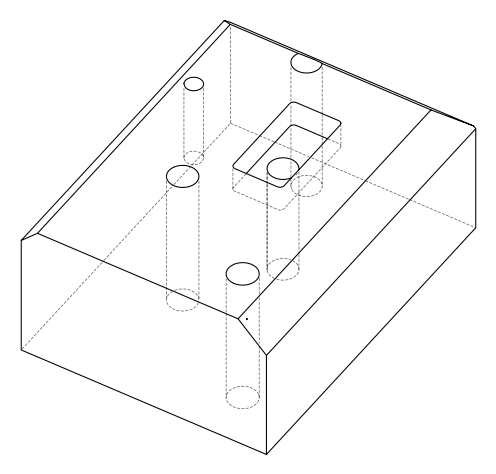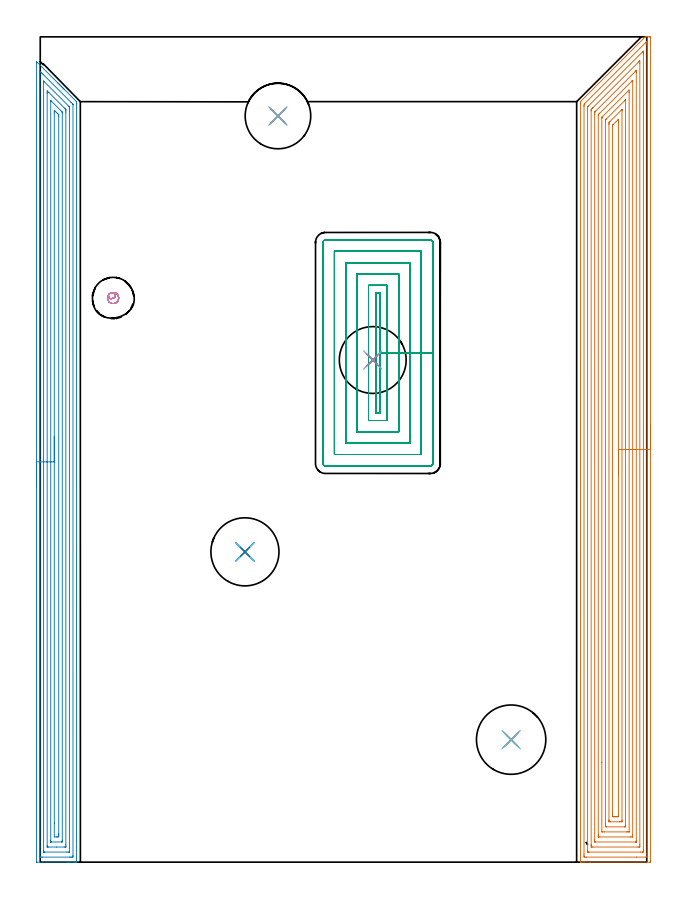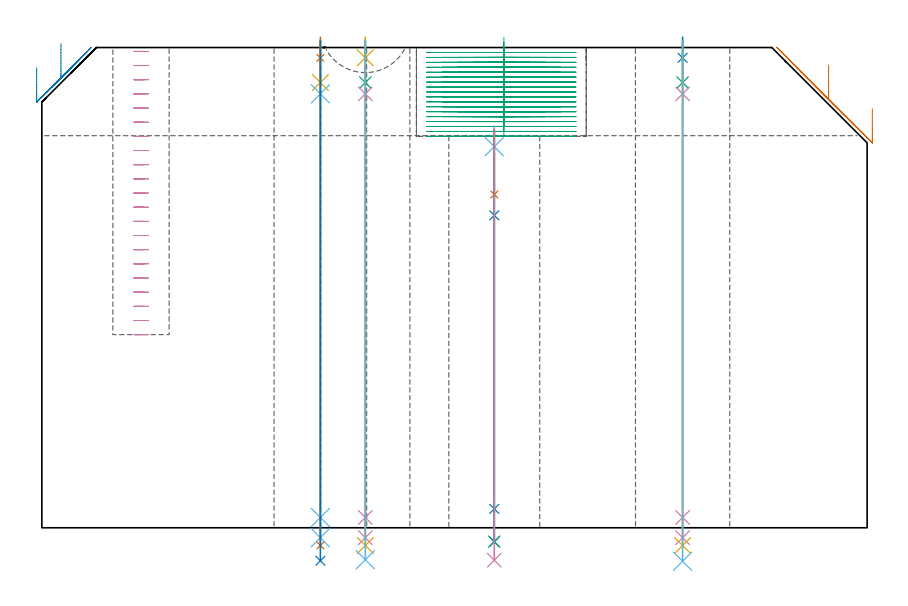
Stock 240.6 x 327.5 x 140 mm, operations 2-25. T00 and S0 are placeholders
(PLAN: 25 operations, 19 tool changes, 108.3 min)
(1 AREA_MILL | FG_CHAMFER_SURFACE | UGT0205_001 | 17.57 min | 78832 mm3)
(2 AREA_MILL_1 | FG_CHAMFER_SURFACE_1 | UGT0205_001 | 25.73 min | 120778 mm3)
(3 AREA_MILL_2 | FG_CHAMFER_SURFACE_2 | UGT0205_001 | 15.16 min | 38828 mm3)
(4 MILL_RECTANGULAR_POCKET | POCKET_RECTANGULAR_STRAIGHT | NXT0201_008 | Follow Part, ap 1.5, ae 75% | 40.51 min | 122211 mm3)
(5 MILL_BLIND_HOLE_FROM_SOLID_MATERIAL | STEP1POCKET | NXT0201_011 | Spiral | 1.85 min | 17675 mm3)
(6 SPOT_DRILL | STEP1HOLE | NXT0321_9005460120000 | 0.05 min | 192 mm3)
(7 SPOT_DRILL_1 | STEP1HOLE_1 | NXT0321_9005460120000 | 0.05 min | 174 mm3)
(8 SPOT_DRILL_2 | STEP1HOLE_2 | NXT0321_9005460120000 | 0.05 min | 184 mm3)
(9 SPOT_DRILL_3 | STEP1HOLE_3 | NXT0321_9005460120000 | 0.05 min | 190 mm3)
(10 DRILL_BLIND_HOLE_INTO_CENTER | STEP1HOLE | NXT0301_039 | 0.05 min | 252 mm3)
(11 GUN_DRILL_THROUGH_HOLE | STEP1HOLE | UGT0307_002 | 0.63 min | 3664 mm3)
(12 SPADE_DRILL_TO_ENLARGE_THROUGH_HOLE | STEP1HOLE | UGT0306_007 | 0.59 min | 25781 mm3)
(13 DRILL_TO_ENLARGE_THROUGH_HOLE | STEP1HOLE | UGT0301_387 | 0.61 min | 44033 mm3)
(14 DRILL_BLIND_HOLE_INTO_CENTER_1 | STEP1HOLE_1 | NXT0301_084 | 0.08 min | 1387 mm3)
(15 GUN_DRILL_THROUGH_HOLE_1 | STEP1HOLE_1 | UGT0307_008 | 0.57 min | 9338 mm3)
(16 DRILL_TO_ENLARGE_THROUGH_HOLE_1 | STEP1HOLE_1 | NXT0301_104 | 0.49 min | 6615 mm3)
(17 DRILL_TO_ENLARGE_THROUGH_HOLE_2 | STEP1HOLE_1 | UGT0301_388 | 0.51 min | 45372 mm3)
(18 DRILL_BLIND_HOLE_INTO_CENTER_2 | STEP1HOLE_2 | NXT0301_039 | 0.05 min | 264 mm3)
(19 GUN_DRILL_THROUGH_HOLE_2 | STEP1HOLE_2 | UGT0307_002 | 0.63 min | 3652 mm3)
(20 SPADE_DRILL_TO_ENLARGE_THROUGH_HOLE_1 | STEP1HOLE_2 | UGT0306_007 | 0.59 min | 25801 mm3)
(21 DRILL_TO_ENLARGE_THROUGH_HOLE_3 | STEP1HOLE_2 | UGT0301_389 | 0.61 min | 50210 mm3)
(22 DRILL_BLIND_HOLE_INTO_CENTER_3 | STEP1HOLE_3 | NXT0301_039 | 0.05 min | 253 mm3)
(23 GUN_DRILL_THROUGH_HOLE_3 | STEP1HOLE_3 | UGT0307_002 | 0.63 min | 3664 mm3)
(24 SPADE_DRILL_TO_ENLARGE_THROUGH_HOLE_2 | STEP1HOLE_3 | UGT0306_007 | 0.59 min | 25793 mm3)
(25 DRILL_TO_ENLARGE_THROUGH_HOLE_4 | STEP1HOLE_3 | UGT0301_390 | 0.61 min | 53215 mm3)
(TOOL UGT0205_001 | Chamfer Mill 20 x 3 x 45 deg. | D20 FL50 Z2)
(TOOL NXT0201_008 | ENDMILL 6mm [2P460-0600-NA 1630] | D6 FL26 Z6)
(TOOL NXT0201_011 | ENDMILL 12mm [2P460-1200-NA 1630] | D12 FL38 Z6)
(TOOL NXT0321_9005460120000 | NC Spot Drill, 142deg, 12mm, Carbide, Uncoated | D12 PA142 FL30 Z2)
(TOOL NXT0301_039 | Carbide Drill 6.8mm [860.1-0680-034A1-MM 2214] | D6.8 PA140 FL53 Z2)
(TOOL UGT0307_002 | Gun Drill 6 mm | D6 PA130 FL24 Z1)
(TOOL UGT0306_007 | Spade Drill 16.5mm | D16.5 PA132 FL10 Z2)
(TOOL UGT0301_387 | Twist Drill 26 mm | D26 PA118 FL165 Z2)
(TOOL NXT0301_084 | Carbide Drill 11.3mm [860.1-1130-034A1-MM 2214] | D11.3 PA140 FL55 Z2)
(TOOL UGT0307_008 | Gun Drill 11 mm | D11 PA130 FL24 Z1)
(TOOL NXT0301_104 | Carbide Drill 14mm [860.1-1400-112A1-MM 2214] | D14 PA140 FL123 Z2)
(TOOL UGT0301_388 | Twist Drill 26.5 mm | D26.5 PA118 FL165 Z2)
(TOOL UGT0301_389 | Twist Drill 27 mm | D27 PA118 FL165 Z2)
(TOOL UGT0301_390 | Twist Drill 27.5 mm | D27.5 PA118 FL165 Z2)
(OP 2 AREA_MILL_1)
G17 G21 G94 G90
T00 M6
G54
G17 G0 G90 X242.1 Y173.7 S1061 M3
G43 Z150. H0
Z122.2
G94 G1 Y173.662 Z121.328 F250.
Y173.548 Z120.463
Y173.359 Z119.612
Y173.097 Z118.78
Y172.763 Z117.974
Y172.36 Z117.2
Y171.891 Z116.464
Y171.36 Z115.772
Y170.771 Z115.129
Y170.128 Z114.539
Y169.436 Z114.008
Y168.7 Z113.54
Y167.926 Z113.137
Y167.12 Z112.803
Y166.288 Z112.541
Y165.436 Z112.352
Y164.572 Z112.238
Y163.7 Z112.2
Y0.621
X242.096 Y0.288 Z112.202
X242.092 Y0.01 Z112.206
X241.81 Y0. Z112.487
X218.147 Z136.148
X215.75 Z138.545
X214.738 Z139.562
X214.343 Y0.008 Z139.948
X214.303 Y0.01 Z139.988
X214.3 Y0.174 Z140.
Y300.865
X214.305 Y301.683 Z139.994
X214.307 Y301.703 Z139.992
X214.359 Y301.758 Z139.94
X214.416 Y301.817 Z139.881
X239.846 Y327.247 Z114.452
X239.888 Y327.289 Z114.409
X239.998 Y327.39 Z114.294
X240.105 Y327.398 Z114.188
X240.553 Y327.4 Z113.747
X240.845 Z113.455
X241.539 Z112.756
X241.886 Z112.411
X242.091 Y327.398 Z112.205
X242.096 Y327.225 Z112.204
X242.1 Y326.944 Z112.2
Y163.7
X240.686 Z113.614
Y3.302
X240.685 Y2.408 Z113.615
X240.683 Y2.375 Z113.617
X240.65 Y2.01 Z113.65
X240.165 Y2.002 Z114.135
X236.499 Y2. Z117.801
X216.64 Z137.66
X216.155 Y2.002 Z138.145
X215.75 Y2.01 Z138.55
X215.717 Y2.408 Z138.583
X215.715 Y2.443 Z138.585
X215.714 Y3.302 Z138.586
X215.715 Y299.971 Z138.585
X215.716 Y300.006 Z138.584
X215.75 Y300.688 Z138.55
X215.834 Y300.78 Z138.466
X215.915 Y300.865 Z138.385
X240.041 Y324.992 Z114.259
X240.35 Y325.293 Z113.95
X240.45 Y325.388 Z113.85
X240.65 Y325.39 Z113.65
X240.683 Y324.992 Z113.617
X240.685 Y324.956 Z113.615
X240.686 Y324.098 Z113.614
Y163.7
X239.272 Z115.028
X239.271 Y5.089 Z115.029
X239.269 Y4.689 Z115.031
X239.265 Y4.196 Z115.035
X239.254 Y4.01 Z115.046
X239.063 Y4.003 Z115.237
X238.871 Y4.001 Z115.429
X238.177 Y4. Z116.123
X217.723 Z136.577
X217.529 Y4.002 Z136.771
X217.334 Y4.005 Z136.966
X217.205 Y4.01 Z137.095
X217.135 Y4.022 Z137.165
X217.133 Y4.062 Z137.167
X217.131 Y4.196 Z137.169
X217.129 Y4.597 Z137.171
Y299.078
X217.131 Y299.477 Z137.169
X217.135 Y299.601 Z137.165
X217.138 Y299.626 Z137.162
X217.153 Y299.646 Z137.147
X217.194 Y299.691 Z137.106
X217.47 Y299.971 Z136.83
X238.916 Y321.417 Z115.384
X239.06 Y321.556 Z115.24
X239.263 Y321.751 Z115.037
X239.269 Y321.417 Z115.031
X239.27 Y321.264 Z115.03
X239.271 Y321.015 Z115.029
X239.272 Y320.524 Z115.028
Y163.7
X237.857 Z116.443
Y6.876
X237.851 Y6.114 Z116.449
X237.849 Y6.01 Z116.451
X237.747 Y6.007 Z116.553
X237.529 Y6.003 Z116.771
X237.093 Y6. Z117.207
X219.29 Z135.01
X218.865 Y6.003 Z135.435
X218.653 Y6.007 Z135.647
X218.553 Y6.01 Z135.747
X218.55 Y6.082 Z135.75
X218.543 Y6.75 Z135.757
Y6.876
Y298.058
X218.545 Y298.184 Z135.755
X218.55 Y298.563 Z135.75
X218.727 Y298.767 Z135.573
X219.028 Y299.078 Z135.272
X219.167 Y299.218 Z135.133
X219.307 Y299.359 Z134.993
X237.442 Y317.492 Z116.858
X237.796 Y317.843 Z116.504
X237.81 Y317.85 Z116.49
X237.85 Y317.843 Z116.45
X237.857 Y316.949 Z116.443
Y163.7
X236.443 Z117.857
Y8.423
X236.441 Y8.182 Z117.859
X236.437 Y8.023 Z117.863
X236.435 Y8.008 Z117.865
X236.429 Y8.005 Z117.871
X236.41 Y8.002 Z117.89
X236.369 Y8.001 Z117.931
X236.204 Y8. Z118.096
X220.197 Y8.001 Z134.103
X219.965 Y8.003 Z134.335
X219.96 Y8.007 Z134.34
X219.959 Y8.009 Z134.341
X219.957 Y8.663 Z134.343
Y8.904
Y296.637
X219.96 Y297.29 Z134.34
X219.963 Y297.525 Z134.337
X219.967 Y297.557 Z134.333
X219.983 Y297.576 Z134.317
X220.029 Y297.627 Z134.271
X220.197 Y297.798 Z134.103
X220.389 Y297.991 Z133.911
X235.989 Y313.59 Z118.311
X236.204 Y313.802 Z118.096
X236.44 Y314.031 Z117.86
X236.441 Y314.03 Z117.859
X236.442 Y314.029 Z117.858
X236.443 Y313.375 Z117.857
Y313.134
Y163.7
X235.029 Z119.271
X235.028 Y10.738 Z119.272
X235.026 Y10.451 Z119.274
X235.022 Y10.148 Z119.278
X235.016 Y10.01 Z119.284
X234.87 Y10.004 Z119.43
X234.425 Y10.001 Z119.875
X233.984 Y10. Z120.316
X221.975 Y10.001 Z132.325
X221.531 Y10.004 Z132.769
X221.397 Y10.01 Z132.903
X221.378 Y10.022 Z132.922
X221.376 Y10.065 Z132.924
X221.373 Y10.162 Z132.927
X221.372 Y10.451 Z132.928
X221.371 Y11.058 Z132.929
X221.372 Y296.11 Z132.928
X221.373 Y296.397 Z132.927
X221.376 Y296.472 Z132.924
X221.378 Y296.507 Z132.922
X221.396 Y296.536 Z132.904
X221.491 Y296.637 Z132.809
X221.612 Y296.762 Z132.688
X221.975 Y297.127 Z132.325
X234.649 Y309.801 Z119.651
X234.78 Y309.928 Z119.52
X234.988 Y310.128 Z119.312
X235.022 Y310.142 Z119.278
X235.025 Y310.092 Z119.275
X235.028 Y309.801 Z119.272
X235.029 Y309.608 Z119.271
Y163.7
X233.615 Z120.685
X233.614 Y12.159 Z120.686
X233.612 Y12.079 Z120.688
X233.608 Y12.028 Z120.692
X233.604 Y12.009 Z120.696
X233.594 Y12.007 Z120.706
X233.536 Y12.004 Z120.764
X232.883 Y12. Z121.417
X232.646 Z121.654
X223.754 Z130.546
X223.099 Y12.002 Z131.201
X222.864 Y12.007 Z131.436
X222.793 Y12.01 Z131.507
X222.788 Y12.158 Z131.512
X222.786 Y12.238 Z131.514
X222.785 Y39.52 Z131.515
X222.786 Y295.096 Z131.514
X222.787 Y295.3 Z131.513
X222.79 Y295.401 Z131.51
X222.792 Y295.45 Z131.508
X222.808 Y295.503 Z131.492
X222.834 Y295.534 Z131.466
X222.864 Y295.566 Z131.436
X233.53 Y306.232 Z120.77
X233.536 Y306.237 Z120.764
X233.608 Y306.288 Z120.692
X233.611 Y306.226 Z120.689
X233.613 Y306.149 Z120.687
X233.615 Y305.333 Z120.685
Y305.253
Y163.7
X232.201 Z122.099
X232.2 Y14.919 Z122.1
X232.198 Y14.476 Z122.102
X232.194 Y14.025 Z122.106
X231.781 Y14.001 Z122.519
X231.757 Y14. Z122.543
X224.667 Z129.633
X224.643 Y14.001 Z129.657
X224.207 Y14.025 Z130.093
X224.202 Y14.468 Z130.098
X224.2 Y14.919 Z130.1
Y15.364
Y293.716
X224.201 Y294.16 Z130.099
X224.204 Y294.385 Z130.096
X224.206 Y294.437 Z130.094
X224.24 Y294.481 Z130.06
X224.359 Y294.61 Z129.941
X224.5 Y294.753 Z129.8
X224.643 Y294.896 Z129.657
X231.757 Y302.01 Z122.543
X232.079 Y302.329 Z122.221
X232.166 Y302.411 Z122.134
X232.189 Y302.431 Z122.111
X232.194 Y302.403 Z122.106
X232.199 Y302.351 Z122.101
X232.2 Y302.315 Z122.1
Y302.206
X232.201 Y163.7 Z122.099
X230.786 Z123.514
Y16.706
X230.783 Y16.3 Z123.517
X230.779 Y16.098 Z123.521
X230.775 Y16.01 Z123.525
X230.676 Y16.005 Z123.624
X229.979 Y16.001 Z124.321
X229.792 Y16. Z124.508
X226.234 Y16.001 Z128.066
X225.68 Y16.01 Z128.62
X225.62 Y16.014 Z128.68
X225.618 Y16.093 Z128.682
X225.616 Y16.27 Z128.684
X225.614 Y16.624 Z128.686
Y16.706
Y292.74
X225.615 Y292.823 Z128.685
X225.621 Y293.228 Z128.679
X225.628 Y293.42 Z128.672
X225.725 Y293.522 Z128.575
X225.914 Y293.716 Z128.386
X230.501 Y298.305 Z123.799
X230.626 Y298.427 Z123.674
X230.754 Y298.55 Z123.546
X230.776 Y298.569 Z123.524
X230.779 Y298.488 Z123.521
X230.785 Y298.267 Z123.515
X230.786 Y298.184 Z123.514
Y298.077
Y163.7
X229.372 Z124.928
Y18.209
X229.369 Y18.114 Z124.931
X229.365 Y18.04 Z124.935
X229.36 Y18.01 Z124.94
X229.334 Y18.008 Z124.966
X229.089 Y18.003 Z125.211
X228.69 Y18. Z125.61
X228.2 Z126.1
X227.801 Y18.001 Z126.499
X227.311 Y18.006 Z126.989
X227.148 Y18.01 Z127.152
X227.035 Y18.028 Z127.265
X227.032 Y18.209 Z127.268
X227.029 Y18.493 Z127.271
X227.028 Y18.777 Z127.272
Y19.386
Y291.929
X227.029 Y292.212 Z127.271
X227.032 Y292.308 Z127.268
X227.035 Y292.378 Z127.265
X227.07 Y292.415 Z127.23
X227.311 Y292.664 Z126.989
X229.256 Y294.61 Z125.044
X229.303 Y294.653 Z124.997
X229.364 Y294.706 Z124.936
X229.368 Y294.61 Z124.932
X229.371 Y294.531 Z124.929
X229.372 Y294.326 Z124.928
Y293.716
Y163.7
Y162.828 Z124.966
Y161.963 Z125.08
Y161.112 Z125.269
Y160.28 Z125.531
Y159.474 Z125.865
Y158.7 Z126.268
Y157.964 Z126.736
Y157.272 Z127.267
Y156.629 Z127.857
Y156.04 Z128.5
Y155.508 Z129.192
Y155.04 Z129.928
Y154.637 Z130.702
Y154.303 Z131.508
Y154.041 Z132.34
Y153.852 Z133.191
Y153.738 Z134.056
Y153.7 Z134.928
G0 Z150.
M5
M2
(OP 3 AREA_MILL_2)
G17 G21 G94 G90
T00 M6
G54
G17 G0 G90 X-1.5 Y148.8 S1061 M3
G43 Z150. H0
Z134.1
G94 G1 Y148.838 Z133.228 F250.
Y148.952 Z132.364
Y149.141 Z131.512
Y149.403 Z130.68
Y149.737 Z129.874
Y150.14 Z129.1
Y150.608 Z128.364
Y151.14 Z127.672
Y151.729 Z127.029
Y152.372 Z126.44
Y153.064 Z125.908
Y153.8 Z125.44
Y154.574 Z125.037
Y155.38 Z124.703
Y156.212 Z124.441
Y157.063 Z124.252
Y157.928 Z124.138
Y158.8 Z124.1
Y317.275
X-1.499 Y317.573 Z124.101
X-1.497 Y317.581 Z124.102
X-1.493 Y317.587 Z124.107
X-1.486 Y317.583 Z124.114
X-1.473 Y317.573 Z124.126
X-1.448 Y317.548 Z124.152
X-1.045 Y317.146 Z124.552
X6.957 Y309.143 Z132.557
X7.166 Y308.935 Z132.764
X7.332 Y308.771 Z132.926
X7.493 Y308.608 Z133.09
X7.613 Y308.488 Z133.211
X7.773 Y308.33 Z133.368
X7.928 Y308.173 Z133.525
X8.06 Y308.041 Z133.658
X8.213 Y307.889 Z133.809
X8.363 Y307.738 Z133.96
X8.507 Y307.594 Z134.105
X8.654 Y307.448 Z134.25
X8.798 Y307.303 Z134.395
X8.954 Y307.147 Z134.552
X9.095 Y307.007 Z134.691
X9.233 Y306.868 Z134.83
X9.401 Y306.7 Z134.998
X9.536 Y306.566 Z135.132
X9.668 Y306.433 Z135.266
X14.315 Y301.785 Z139.914
X14.387 Y301.708 Z139.985
X14.394 Y301.696 Z139.992
X14.4 Y300.892 Z140.
Y0.175
X14.397 Y0.007 Z139.988
X14.395 Y0.006 Z139.985
X14.042 Y0. Z139.642
X13.756 Z139.355
X13.063 Z138.658
X11.835 Z137.432
X11.299 Z136.894
X10.685 Z136.281
X-1.313 Y0.001 Z124.284
X-1.492 Y0.01 Z124.106
X-1.499 Y0.189 Z124.099
X-1.5 Y45.11 Z124.1
Y158.8
X-0.086 Z125.514
X-0.085 Y313.324 Z125.515
X-0.084 Y313.403 Z125.516
X-0.079 Y313.692 Z125.521
X0.015 Y313.623 Z125.615
X0.244 Y313.403 Z125.844
X0.719 Y312.931 Z126.319
X1.141 Y312.509 Z126.741
X12.181 Y301.469 Z137.781
X12.756 Y300.892 Z138.356
X12.951 Y300.688 Z138.551
X12.979 Y300.657 Z138.579
X12.981 Y300.636 Z138.581
X12.984 Y300.586 Z138.584
X12.985 Y300.484 Z138.585
Y2.488
X12.984 Y2.41 Z138.584
X12.979 Y2.012 Z138.579
X12.582 Y2.003 Z138.182
X12.181 Y2.001 Z137.781
X11.704 Y2. Z137.304
X0.719 Y2.001 Z126.319
X0.238 Y2.003 Z125.838
X0.017 Y2.01 Z125.617
X-0.079 Y2.036 Z125.521
X-0.084 Y2.33 Z125.516
X-0.085 Y2.41 Z125.515
X-0.086 Y158.8 Z125.514
X1.328 Z126.928
X1.329 Y309.21 Z126.929
X1.332 Y309.828 Z126.932
X1.334 Y309.855 Z126.934
X1.369 Y309.828 Z126.969
X1.6 Y309.599 Z127.2
X11.299 Y299.901 Z136.899
X11.495 Y299.701 Z137.095
X11.543 Y299.65 Z137.143
X11.564 Y299.625 Z137.164
X11.566 Y299.563 Z137.166
X11.569 Y299.38 Z137.169
X11.571 Y299.104 Z137.171
Y298.829
Y4.197
X11.57 Y4.059 Z137.17
X11.568 Y4.026 Z137.168
X11.565 Y4.015 Z137.165
X11.557 Y4.01 Z137.157
X11.491 Y4.003 Z137.091
X11.299 Y4.001 Z136.899
X10.612 Y4. Z136.212
X1.795 Z127.395
X1.6 Y4.002 Z127.2
X1.406 Y4.006 Z127.006
X1.352 Y4.01 Z126.952
X1.335 Y4.016 Z126.935
X1.333 Y4.033 Z126.933
X1.33 Y4.105 Z126.93
X1.329 Y4.197 Z126.929
Y4.473
X1.328 Y158.8 Z126.928
X2.743 Z128.343
Y305.095
X2.745 Y305.36 Z128.345
X2.75 Y305.983 Z128.35
X3.364 Y305.387 Z128.964
X3.391 Y305.36 Z128.991
X9.647 Y299.104 Z135.247
X9.761 Y298.989 Z135.361
X9.997 Y298.747 Z135.597
X10.151 Y298.587 Z135.751
X10.153 Y298.553 Z135.753
X10.155 Y298.477 Z135.755
X10.157 Y298.211 Z135.757
Y297.581
Y6.878
X10.155 Y6.251 Z135.755
X10.152 Y6.039 Z135.752
X10.15 Y6.011 Z135.75
X10.131 Y6.008 Z135.731
X10.077 Y6.004 Z135.677
X9.969 Y6.001 Z135.569
X9.536 Y6. Z135.136
X6.45 Z132.05
X3.364 Z128.964
X2.929 Y6.001 Z128.529
X2.824 Y6.003 Z128.424
X2.772 Y6.007 Z128.372
X2.751 Y6.01 Z128.351
X2.75 Y6.024 Z128.35
X2.747 Y6.134 Z128.347
X2.743 Y6.613 Z128.343
Y158.8
X4.157 Z129.757
Y301.875
X4.159 Y301.965 Z129.759
X4.164 Y302.126 Z129.764
X4.246 Y302.05 Z129.846
X4.516 Y301.785 Z130.116
X8.091 Y298.211 Z133.691
X8.654 Y297.64 Z134.254
X8.729 Y297.561 Z134.329
X8.738 Y297.407 Z134.338
X8.742 Y297.317 Z134.342
X8.743 Y297.227 Z134.343
Y8.575
X8.742 Y8.485 Z134.342
X8.738 Y8.305 Z134.338
X8.729 Y8.01 Z134.329
X8.654 Y8.006 Z134.254
X8.428 Y8.001 Z134.028
X4.246 Y8. Z129.846
X4.202 Y8.002 Z129.802
X4.179 Y8.005 Z129.779
X4.171 Y8.008 Z129.771
X4.164 Y8.037 Z129.764
X4.159 Y8.395 Z129.759
X4.157 Y8.575 Z129.757
Y158.8
X5.571 Z131.171
Y297.317
X5.573 Y297.759 Z131.173
X5.577 Y298.211 Z131.177
X5.578 Y298.258 Z131.178
X5.635 Y298.211 Z131.235
X6.009 Y297.841 Z131.609
X6.535 Y297.317 Z132.135
X6.891 Y296.961 Z132.491
X7.157 Y296.692 Z132.757
X7.29 Y296.553 Z132.89
X7.32 Y296.52 Z132.92
X7.323 Y296.486 Z132.923
X7.326 Y296.423 Z132.926
X7.328 Y295.98 Z132.928
X7.329 Y11.346 Z132.929
X7.328 Y10.903 Z132.928
X7.325 Y10.453 Z132.925
X7.322 Y10.016 Z132.922
X6.891 Y10.008 Z132.491
X6.454 Y10.001 Z132.054
X5.572 Y10.002 Z131.172
X5.571 Y15.518 Z131.171
Y158.8
Y159.672 Z131.209
Y160.536 Z131.323
Y161.388 Z131.512
Y162.22 Z131.774
Y163.026 Z132.108
Y163.8 Z132.511
Y164.536 Z132.98
Y165.228 Z133.511
Y165.871 Z134.1
Y166.46 Z134.743
Y166.991 Z135.435
Y167.46 Z136.171
Y167.863 Z136.945
Y168.197 Z137.751
Y168.459 Z138.583
Y168.648 Z139.435
Y168.762 Z140.3
Y168.8 Z141.171
G0 Z150.
M5
M2
(OP 4 MILL_RECTANGULAR_POCKET)
G17 G21 G94 G90
T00 M6
G54
G17 G0 G90 X134.7 Y185.434 S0 M3
G43 Z150. H1
Z143.
G94 G1 Y202. Z138.561 F250.
Y225.8 F500.
X133.2
Y178.2
X134.7
Y202.
X137.7
Y228.8
X130.2
Y175.2
X137.7
Y202.
X142.2
Y233.3
X125.7
Y170.7
X142.2
Y202.
X146.7
Y237.8
X121.2
Y166.2
X146.7
Y202.
X151.2
Y242.3
X116.7
Y161.7
X151.2
Y202.
X155.7
Y245.9
G3 X154.8 Y246.8 R0.9
G1 X113.1
G3 X112.2 Y245.9 R0.9
G1 Y158.1
G3 X113.1 Y157.2 R0.9
G1 X154.8
G3 X155.7 Y158.1 R0.9
G1 Y202.
Y203.
G0 X134.7 Y185.434 Z141.561
G1 Y202. Z137.122 F250.
Y225.8 F500.
X133.2
Y178.2
X134.7
Y202.
X137.7
Y228.8
X130.2
Y175.2
X137.7
Y202.
X142.2
Y233.3
X125.7
Y170.7
X142.2
Y202.
X146.7
Y237.8
X121.2
Y166.2
X146.7
Y202.
X151.2
Y242.3
X116.7
Y161.7
X151.2
Y202.
X155.7
Y245.9
G3 X154.8 Y246.8 R0.9
G1 X113.1
G3 X112.2 Y245.9 R0.9
G1 Y158.1
G3 X113.1 Y157.2 R0.9
G1 X154.8
G3 X155.7 Y158.1 R0.9
G1 Y202.
Y203.
G0 X134.7 Y185.434 Z140.122
G1 Y202. Z135.683 F250.
Y225.8 F500.
X133.2
Y178.2
X134.7
Y202.
X137.7
Y228.8
X130.2
Y175.2
X137.7
Y202.
X142.2
Y233.3
X125.7
Y170.7
X142.2
Y202.
X146.7
Y237.8
X121.2
Y166.2
X146.7
Y202.
X151.2
Y242.3
X116.7
Y161.7
X151.2
Y202.
X155.7
Y245.9
G3 X154.8 Y246.8 R0.9
G1 X113.1
G3 X112.2 Y245.9 R0.9
G1 Y158.1
G3 X113.1 Y157.2 R0.9
G1 X154.8
G3 X155.7 Y158.1 R0.9
G1 Y202.
Y203.
G0 X134.7 Y185.434 Z138.683
G1 Y202. Z134.244 F250.
Y225.8 F500.
X133.2
Y178.2
X134.7
Y202.
X137.7
Y228.8
X130.2
Y175.2
X137.7
Y202.
X142.2
Y233.3
X125.7
Y170.7
X142.2
Y202.
X146.7
Y237.8
X121.2
Y166.2
X146.7
Y202.
X151.2
Y242.3
X116.7
Y161.7
X151.2
Y202.
X155.7
Y245.9
G3 X154.8 Y246.8 R0.9
G1 X113.1
G3 X112.2 Y245.9 R0.9
G1 Y158.1
G3 X113.1 Y157.2 R0.9
G1 X154.8
G3 X155.7 Y158.1 R0.9
G1 Y202.
Y203.
G0 X134.7 Y185.434 Z137.244
G1 Y202. Z132.805 F250.
Y225.8 F500.
X133.2
Y178.2
X134.7
Y202.
X137.7
Y228.8
X130.2
Y175.2
X137.7
Y202.
X142.2
Y233.3
X125.7
Y170.7
X142.2
Y202.
X146.7
Y237.8
X121.2
Y166.2
X146.7
Y202.
X151.2
Y242.3
X116.7
Y161.7
X151.2
Y202.
X155.7
Y245.9
G3 X154.8 Y246.8 R0.9
G1 X113.1
G3 X112.2 Y245.9 R0.9
G1 Y158.1
G3 X113.1 Y157.2 R0.9
G1 X154.8
G3 X155.7 Y158.1 R0.9
G1 Y202.
Y203.
G0 X134.7 Y185.434 Z135.805
G1 Y202. Z131.367 F250.
Y225.8 F500.
X133.2
Y178.2
X134.7
Y202.
X137.7
Y228.8
X130.2
Y175.2
X137.7
Y202.
X142.2
Y233.3
X125.7
Y170.7
X142.2
Y202.
X146.7
Y237.8
X121.2
Y166.2
X146.7
Y202.
X151.2
Y242.3
X116.7
Y161.7
X151.2
Y202.
X155.7
Y245.9
G3 X154.8 Y246.8 R0.9
G1 X113.1
G3 X112.2 Y245.9 R0.9
G1 Y158.1
G3 X113.1 Y157.2 R0.9
G1 X154.8
G3 X155.7 Y158.1 R0.9
G1 Y202.
Y203.
G0 X134.7 Y185.434 Z134.367
G1 Y202. Z129.928 F250.
Y225.8 F500.
X133.2
Y178.2
X134.7
Y202.
X137.7
Y228.8
X130.2
Y175.2
X137.7
Y202.
X142.2
Y233.3
X125.7
Y170.7
X142.2
Y202.
X146.7
Y237.8
X121.2
Y166.2
X146.7
Y202.
X151.2
Y242.3
X116.7
Y161.7
X151.2
Y202.
X155.7
Y245.9
G3 X154.8 Y246.8 R0.9
G1 X113.1
G3 X112.2 Y245.9 R0.9
G1 Y158.1
G3 X113.1 Y157.2 R0.9
G1 X154.8
G3 X155.7 Y158.1 R0.9
G1 Y202.
Y203.
G0 X134.7 Y185.434 Z132.928
G1 Y202. Z128.489 F250.
Y225.8 F500.
X133.2
Y178.2
X134.7
Y202.
X137.7
Y228.8
X130.2
Y175.2
X137.7
Y202.
X142.2
Y233.3
X125.7
Y170.7
X142.2
Y202.
X146.7
Y237.8
X121.2
Y166.2
X146.7
Y202.
X151.2
Y242.3
X116.7
Y161.7
X151.2
Y202.
X155.7
Y245.9
G3 X154.8 Y246.8 R0.9
G1 X113.1
G3 X112.2 Y245.9 R0.9
G1 Y158.1
G3 X113.1 Y157.2 R0.9
G1 X154.8
G3 X155.7 Y158.1 R0.9
G1 Y202.
Y203.
G0 X134.7 Y185.434 Z131.489
G1 Y202. Z127.05 F250.
Y225.8 F500.
X133.2
Y178.2
X134.7
Y202.
X137.7
Y228.8
X130.2
Y175.2
X137.7
Y202.
X142.2
Y233.3
X125.7
Y170.7
X142.2
Y202.
X146.7
Y237.8
X121.2
Y166.2
X146.7
Y202.
X151.2
Y242.3
X116.7
Y161.7
X151.2
Y202.
X155.7
Y245.9
G3 X154.8 Y246.8 R0.9
G1 X113.1
G3 X112.2 Y245.9 R0.9
G1 Y158.1
G3 X113.1 Y157.2 R0.9
G1 X154.8
G3 X155.7 Y158.1 R0.9
G1 Y202.
Y203.
G0 X134.7 Y185.434 Z130.05
G1 Y202. Z125.611 F250.
Y225.8 F500.
X133.2
Y178.2
X134.7
Y202.
X137.7
Y228.8
X130.2
Y175.2
X137.7
Y202.
X142.2
Y233.3
X125.7
Y170.7
X142.2
Y202.
X146.7
Y237.8
X121.2
Y166.2
X146.7
Y202.
X151.2
Y242.3
X116.7
Y161.7
X151.2
Y202.
X155.7
Y245.9
G3 X154.8 Y246.8 R0.9
G1 X113.1
G3 X112.2 Y245.9 R0.9
G1 Y158.1
G3 X113.1 Y157.2 R0.9
G1 X154.8
G3 X155.7 Y158.1 R0.9
G1 Y202.
Y203.
G0 X134.7 Y185.434 Z128.611
G1 Y202. Z124.172 F250.
Y225.8 F500.
X133.2
Y178.2
X134.7
Y202.
X137.7
Y228.8
X130.2
Y175.2
X137.7
Y202.
X142.2
Y233.3
X125.7
Y170.7
X142.2
Y202.
X146.7
Y237.8
X121.2
Y166.2
X146.7
Y202.
X151.2
Y242.3
X116.7
Y161.7
X151.2
Y202.
X155.7
Y245.9
G3 X154.8 Y246.8 R0.9
G1 X113.1
G3 X112.2 Y245.9 R0.9
G1 Y158.1
G3 X113.1 Y157.2 R0.9
G1 X154.8
G3 X155.7 Y158.1 R0.9
G1 Y202.
Y203.
G0 X134.7 Y185.434 Z127.172
G1 Y202. Z122.733 F250.
Y225.8 F500.
X133.2
Y178.2
X134.7
Y202.
X137.7
Y228.8
X130.2
Y175.2
X137.7
Y202.
X142.2
Y233.3
X125.7
Y170.7
X142.2
Y202.
X146.7
Y237.8
X121.2
Y166.2
X146.7
Y202.
X151.2
Y242.3
X116.7
Y161.7
X151.2
Y202.
X155.7
Y245.9
G3 X154.8 Y246.8 R0.9
G1 X113.1
G3 X112.2 Y245.9 R0.9
G1 Y158.1
G3 X113.1 Y157.2 R0.9
G1 X154.8
G3 X155.7 Y158.1 R0.9
G1 Y202.
Y203.
G0 X134.7 Y185.434 Z125.733
G1 Y202. Z121.294 F250.
Y225.8 F500.
X133.2
Y178.2
X134.7
Y202.
X137.7
Y228.8
X130.2
Y175.2
X137.7
Y202.
X142.2
Y233.3
X125.7
Y170.7
X142.2
Y202.
X146.7
Y237.8
X121.2
Y166.2
X146.7
Y202.
X151.2
Y242.3
X116.7
Y161.7
X151.2
Y202.
X155.7
Y245.9
G3 X154.8 Y246.8 R0.9
G1 X113.1
G3 X112.2 Y245.9 R0.9
G1 Y158.1
G3 X113.1 Y157.2 R0.9
G1 X154.8
G3 X155.7 Y158.1 R0.9
G1 Y202.
Y203.
G0 X134.7 Y185.434 Z124.294
G1 Y202. Z119.856 F250.
Y225.8 F500.
X133.2
Y178.2
X134.7
Y202.
X137.7
Y228.8
X130.2
Y175.2
X137.7
Y202.
X142.2
Y233.3
X125.7
Y170.7
X142.2
Y202.
X146.7
Y237.8
X121.2
Y166.2
X146.7
Y202.
X151.2
Y242.3
X116.7
Y161.7
X151.2
Y202.
X155.7
Y245.9
G3 X154.8 Y246.8 R0.9
G1 X113.1
G3 X112.2 Y245.9 R0.9
G1 Y158.1
G3 X113.1 Y157.2 R0.9
G1 X154.8
G3 X155.7 Y158.1 R0.9
G1 Y202.
Y203.
G0 X134.7 Y185.434 Z122.856
G1 Y202. Z118.417 F250.
Y225.8 F500.
X133.2
Y178.2
X134.7
Y202.
X137.7
Y228.8
X130.2
Y175.2
X137.7
Y202.
X142.2
Y233.3
X125.7
Y170.7
X142.2
Y202.
X146.7
Y237.8
X121.2
Y166.2
X146.7
Y202.
X151.2
Y242.3
X116.7
Y161.7
X151.2
Y202.
X155.7
Y245.9
G3 X154.8 Y246.8 R0.9
G1 X113.1
G3 X112.2 Y245.9 R0.9
G1 Y158.1
G3 X113.1 Y157.2 R0.9
G1 X154.8
G3 X155.7 Y158.1 R0.9
G1 Y202.
Y203.
G0 X134.7 Y185.434 Z121.417
G1 Y202. Z116.978 F250.
Y225.8 F500.
X133.2
Y178.2
X134.7
Y202.
X137.7
Y228.8
X130.2
Y175.2
X137.7
Y202.
X142.2
Y233.3
X125.7
Y170.7
X142.2
Y202.
X146.7
Y237.8
X121.2
Y166.2
X146.7
Y202.
X151.2
Y242.3
X116.7
Y161.7
X151.2
Y202.
X155.7
Y245.9
G3 X154.8 Y246.8 R0.9
G1 X113.1
G3 X112.2 Y245.9 R0.9
G1 Y158.1
G3 X113.1 Y157.2 R0.9
G1 X154.8
G3 X155.7 Y158.1 R0.9
G1 Y202.
Y203.
G0 X134.7 Y185.434 Z119.978
G1 Y202. Z115.539 F250.
Y225.8 F500.
X133.2
Y178.2
X134.7
Y202.
X137.7
Y228.8
X130.2
Y175.2
X137.7
Y202.
X142.2
Y233.3
X125.7
Y170.7
X142.2
Y202.
X146.7
Y237.8
X121.2
Y166.2
X146.7
Y202.
X151.2
Y242.3
X116.7
Y161.7
X151.2
Y202.
X155.7
Y245.9
G3 X154.8 Y246.8 R0.9
G1 X113.1
G3 X112.2 Y245.9 R0.9
G1 Y158.1
G3 X113.1 Y157.2 R0.9
G1 X154.8
G3 X155.7 Y158.1 R0.9
G1 Y202.
Y203.
G0 X134.7 Y185.434 Z118.539
G1 Y202. Z114.1 F250.
Y225.8 F500.
X133.2
Y178.2
X134.7
Y202.
X137.7
Y228.8
X130.2
Y175.2
X137.7
Y202.
X142.2
Y233.3
X125.7
Y170.7
X142.2
Y202.
X146.7
Y237.8
X121.2
Y166.2
X146.7
Y202.
X151.2
Y242.3
X116.7
Y161.7
X151.2
Y202.
X155.7
Y245.9
G3 X154.8 Y246.8 R0.9
G1 X113.1
G3 X112.2 Y245.9 R0.9
G1 Y158.1
G3 X113.1 Y157.2 R0.9
G1 X154.8
G3 X155.7 Y158.1 R0.9
G1 Y202.
Y203.
G0 Z150.
M5
M2
(OP 5 MILL_BLIND_HOLE_FROM_SOLID_MATERIAL)
G17 G21 G94 G90
T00 M6
G54
G17 G0 G90 X28.9 Y223.8 S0 M3
G43 Z150. H1
Z138.871
G94 G3 X29.578 Y225.322 R0.912 F250.
X27.428 Y225.435 R1.522
X27.265 Y222.328 R2.2
X27.428 Y225.435 R-2.2
X27.346 Y223.881 R1.1
X28.9 Y223.8 R1.1
G0 Z134.743
G3 X29.578 Y225.322 R0.912
X27.428 Y225.435 R1.522
X27.265 Y222.328 R2.2
X27.428 Y225.435 R-2.2
X27.346 Y223.881 R1.1
X28.9 Y223.8 R1.1
G0 Z130.614
G3 X29.578 Y225.322 R0.912
X27.428 Y225.435 R1.522
X27.265 Y222.328 R2.2
X27.428 Y225.435 R-2.2
X27.346 Y223.881 R1.1
X28.9 Y223.8 R1.1
G0 Z126.486
G3 X29.578 Y225.322 R0.912
X27.428 Y225.435 R1.522
X27.265 Y222.328 R2.2
X27.428 Y225.435 R-2.2
X27.346 Y223.881 R1.1
X28.9 Y223.8 R1.1
G0 Z122.357
G3 X29.578 Y225.322 R0.912
X27.428 Y225.435 R1.522
X27.265 Y222.328 R2.2
X27.428 Y225.435 R-2.2
X27.346 Y223.881 R1.1
X28.9 Y223.8 R1.1
G0 Z118.229
G3 X29.578 Y225.322 R0.912
X27.428 Y225.435 R1.522
X27.265 Y222.328 R2.2
X27.428 Y225.435 R-2.2
X27.346 Y223.881 R1.1
X28.9 Y223.8 R1.1
G0 Z114.1
G3 X29.578 Y225.322 R0.912
X27.428 Y225.435 R1.522
X27.265 Y222.328 R2.2
X27.428 Y225.435 R-2.2
X27.346 Y223.881 R1.1
X28.9 Y223.8 R1.1
G0 Z109.971
G3 X29.578 Y225.322 R0.912
X27.428 Y225.435 R1.522
X27.265 Y222.328 R2.2
X27.428 Y225.435 R-2.2
X27.346 Y223.881 R1.1
X28.9 Y223.8 R1.1
G0 Z105.843
G3 X29.578 Y225.322 R0.912
X27.428 Y225.435 R1.522
X27.265 Y222.328 R2.2
X27.428 Y225.435 R-2.2
X27.346 Y223.881 R1.1
X28.9 Y223.8 R1.1
G0 Z101.714
G3 X29.578 Y225.322 R0.912
X27.428 Y225.435 R1.522
X27.265 Y222.328 R2.2
X27.428 Y225.435 R-2.2
X27.346 Y223.881 R1.1
X28.9 Y223.8 R1.1
G0 Z97.586
G3 X29.578 Y225.322 R0.912
X27.428 Y225.435 R1.522
X27.265 Y222.328 R2.2
X27.428 Y225.435 R-2.2
X27.346 Y223.881 R1.1
X28.9 Y223.8 R1.1
G0 Z93.457
G3 X29.578 Y225.322 R0.912
X27.428 Y225.435 R1.522
X27.265 Y222.328 R2.2
X27.428 Y225.435 R-2.2
X27.346 Y223.881 R1.1
X28.9 Y223.8 R1.1
G0 Z89.329
G3 X29.578 Y225.322 R0.912
X27.428 Y225.435 R1.522
X27.265 Y222.328 R2.2
X27.428 Y225.435 R-2.2
X27.346 Y223.881 R1.1
X28.9 Y223.8 R1.1
G0 Z85.2
G3 X29.578 Y225.322 R0.912
X27.428 Y225.435 R1.522
X27.265 Y222.328 R2.2
X27.428 Y225.435 R-2.2
X27.346 Y223.881 R1.1
X28.9 Y223.8 R1.1
G0 Z81.071
G3 X29.578 Y225.322 R0.912
X27.428 Y225.435 R1.522
X27.265 Y222.328 R2.2
X27.428 Y225.435 R-2.2
X27.346 Y223.881 R1.1
X28.9 Y223.8 R1.1
G0 Z76.943
G3 X29.578 Y225.322 R0.912
X27.428 Y225.435 R1.522
X27.265 Y222.328 R2.2
X27.428 Y225.435 R-2.2
X27.346 Y223.881 R1.1
X28.9 Y223.8 R1.1
G0 Z72.814
G3 X29.578 Y225.322 R0.912
X27.428 Y225.435 R1.522
X27.265 Y222.328 R2.2
X27.428 Y225.435 R-2.2
X27.346 Y223.881 R1.1
X28.9 Y223.8 R1.1
G0 Z68.686
G3 X29.578 Y225.322 R0.912
X27.428 Y225.435 R1.522
X27.265 Y222.328 R2.2
X27.428 Y225.435 R-2.2
X27.346 Y223.881 R1.1
X28.9 Y223.8 R1.1
G0 Z64.557
G3 X29.578 Y225.322 R0.912
X27.428 Y225.435 R1.522
X27.265 Y222.328 R2.2
X27.428 Y225.435 R-2.2
X27.346 Y223.881 R1.1
X28.9 Y223.8 R1.1
G0 Z60.429
G3 X29.578 Y225.322 R0.912
X27.428 Y225.435 R1.522
X27.265 Y222.328 R2.2
X27.428 Y225.435 R-2.2
X27.346 Y223.881 R1.1
X28.9 Y223.8 R1.1
G0 Z56.3
G3 X29.578 Y225.322 R0.912
X27.428 Y225.435 R1.522
X27.265 Y222.328 R2.2
X27.428 Y225.435 R-2.2
X27.346 Y223.881 R1.1
X28.9 Y223.8 R1.1
G0 Z150.
M5
M2
(OP 6 SPOT_DRILL)
G17 G21 G94 G90
T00 M6
G54
G17 G0 G90 X94.3 Y296. S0 M3
G43 Z150. H0
G94 G81 G98 Z137. F250. R143.
G80
M5
M2
(OP 7 SPOT_DRILL_1)
G17 G21 G94 G90
T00 M6
G54
G17 G0 G90 X131.9 Y199.2 S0 M3
G43 Z150. H0
G94 G81 G98 Z111.1 F250. R117.1
G80
M5
M2
(OP 8 SPOT_DRILL_2)
G17 G21 G94 G90
T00 M6
G54
G17 G0 G90 X81.2 Y123.1 S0 M3
G43 Z150. H0
G94 G81 G98 Z137. F250. R143.
G80
M5
M2
(OP 9 SPOT_DRILL_3)
G17 G21 G94 G90
T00 M6
G54
G17 G0 G90 X186.8 Y48.6 S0 M3
G43 Z150. H0
G94 G81 G98 Z137. F250. R143.
G80
M5
M2
(OP 10 DRILL_BLIND_HOLE_INTO_CENTER)
G17 G21 G94 G90
T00 M6
G54
G17 G0 G90 X94.3 Y296. S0 M3
G43 Z150. H1
G94 G81 G98 Z129.8 F250. R142.
G80
M5
M2
(OP 11 GUN_DRILL_THROUGH_HOLE)
G17 G21 G94 G90
T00 M6
G54
G17 G0 G90 X94.3 Y296. M8
G43 Z150. H0
Z137.132
S716 M3
G94 G1 Z126.493 F125. M26
G4 X.084
Z3. F250.
G4 X.084
Z-2.899 F125.
G4 X.084
M5
M9
G0 Z137.132
Z150.
M2
(OP 12 SPADE_DRILL_TO_ENLARGE_THROUGH_HOLE)
G17 G21 G94 G90
T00 M6
G54
G17 G0 G90 X94.3 Y296. S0 M3
G43 Z150. H0
G94 G73 G98 Z-5.173 F250. Q16.13 R142.
G80
M5
M2
(OP 13 DRILL_TO_ENLARGE_THROUGH_HOLE)
G17 G21 G94 G90
T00 M6
G54
G17 G0 G90 X94.3 Y296. S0 M3
G43 Z150. H0
G94 G73 G98 Z-9.311 F250. Q24.885 R142.
G80
M5
M2
(OP 14 DRILL_BLIND_HOLE_INTO_CENTER_1)
G17 G21 G94 G90
T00 M6
G54
G17 G0 G90 X131.9 Y199.2 S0 M3
G43 Z150. H1
G94 G81 G98 Z97.15 F250. R116.1
G80
M5
M2
(OP 15 GUN_DRILL_THROUGH_HOLE_1)
G17 G21 G94 G90
T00 M6
G54
G17 G0 G90 X131.9 Y199.2 M8
G43 Z150. H0
Z109.349
S716 M3
G94 G1 Z91.087 F125. M26
G4 X.084
Z5.5 F250.
G4 X.084
Z-4.065 F125.
G4 X.084
M5
M9
G0 Z109.349
Z150.
M2
(OP 16 DRILL_TO_ENLARGE_THROUGH_HOLE_1)
G17 G21 G94 G90
T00 M6
G54
G17 G0 G90 X131.9 Y199.2 S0 M3
G43 Z150. H1
G94 G73 G98 Z-4.048 F250. Q13.128 R116.1
G80
M5
M2
(OP 17 DRILL_TO_ENLARGE_THROUGH_HOLE_2)
G17 G21 G94 G90
T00 M6
G54
G17 G0 G90 X131.9 Y199.2 S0 M3
G43 Z150. H0
G94 G73 G98 Z-9.461 F250. Q24.712 R116.1
G80
M5
M2
(OP 18 DRILL_BLIND_HOLE_INTO_CENTER_2)
G17 G21 G94 G90
T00 M6
G54
G17 G0 G90 X81.2 Y123.1 S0 M3
G43 Z150. H1
G94 G81 G98 Z129.8 F250. R142.
G80
M5
M2
(OP 19 GUN_DRILL_THROUGH_HOLE_2)
G17 G21 G94 G90
T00 M6
G54
G17 G0 G90 X81.2 Y123.1 M8
G43 Z150. H0
Z137.372
S716 M3
G94 G1 Z126.493 F125. M26
G4 X.084
Z3. F250.
G4 X.084
Z-2.899 F125.
G4 X.084
M5
M9
G0 Z137.372
Z150.
M2
(OP 20 SPADE_DRILL_TO_ENLARGE_THROUGH_HOLE_1)
G17 G21 G94 G90
T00 M6
G54
G17 G0 G90 X81.2 Y123.1 S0 M3
G43 Z150. H0
G94 G73 G98 Z-5.173 F250. Q16.13 R142.
G80
M5
M2
(OP 21 DRILL_TO_ENLARGE_THROUGH_HOLE_3)
G17 G21 G94 G90
T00 M6
G54
G17 G0 G90 X81.2 Y123.1 S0 M3
G43 Z150. H0
G94 G73 G98 Z-9.612 F250. Q24.935 R142.
G80
M5
M2
(OP 22 DRILL_BLIND_HOLE_INTO_CENTER_3)
G17 G21 G94 G90
T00 M6
G54
G17 G0 G90 X186.8 Y48.6 S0 M3
G43 Z150. H1
G94 G81 G98 Z129.8 F250. R142.
G80
M5
M2
(OP 23 GUN_DRILL_THROUGH_HOLE_3)
G17 G21 G94 G90
T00 M6
G54
G17 G0 G90 X186.8 Y48.6 M8
G43 Z150. H0
Z137.492
S716 M3
G94 G1 Z126.493 F125. M26
G4 X.084
Z3. F250.
G4 X.084
Z-2.899 F125.
G4 X.084
M5
M9
G0 Z137.492
Z150.
M2
(OP 24 SPADE_DRILL_TO_ENLARGE_THROUGH_HOLE_2)
G17 G21 G94 G90
T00 M6
G54
G17 G0 G90 X186.8 Y48.6 S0 M3
G43 Z150. H0
G94 G73 G98 Z-5.173 F250. Q16.13 R142.
G80
M5
M2
(OP 25 DRILL_TO_ENLARGE_THROUGH_HOLE_4)
G17 G21 G94 G90
T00 M6
G54
G17 G0 G90 X186.8 Y48.6 S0 M3
G43 Z150. H0
G94 G73 G98 Z-9.762 F250. Q24.96 R142.
G80
M5
M2
